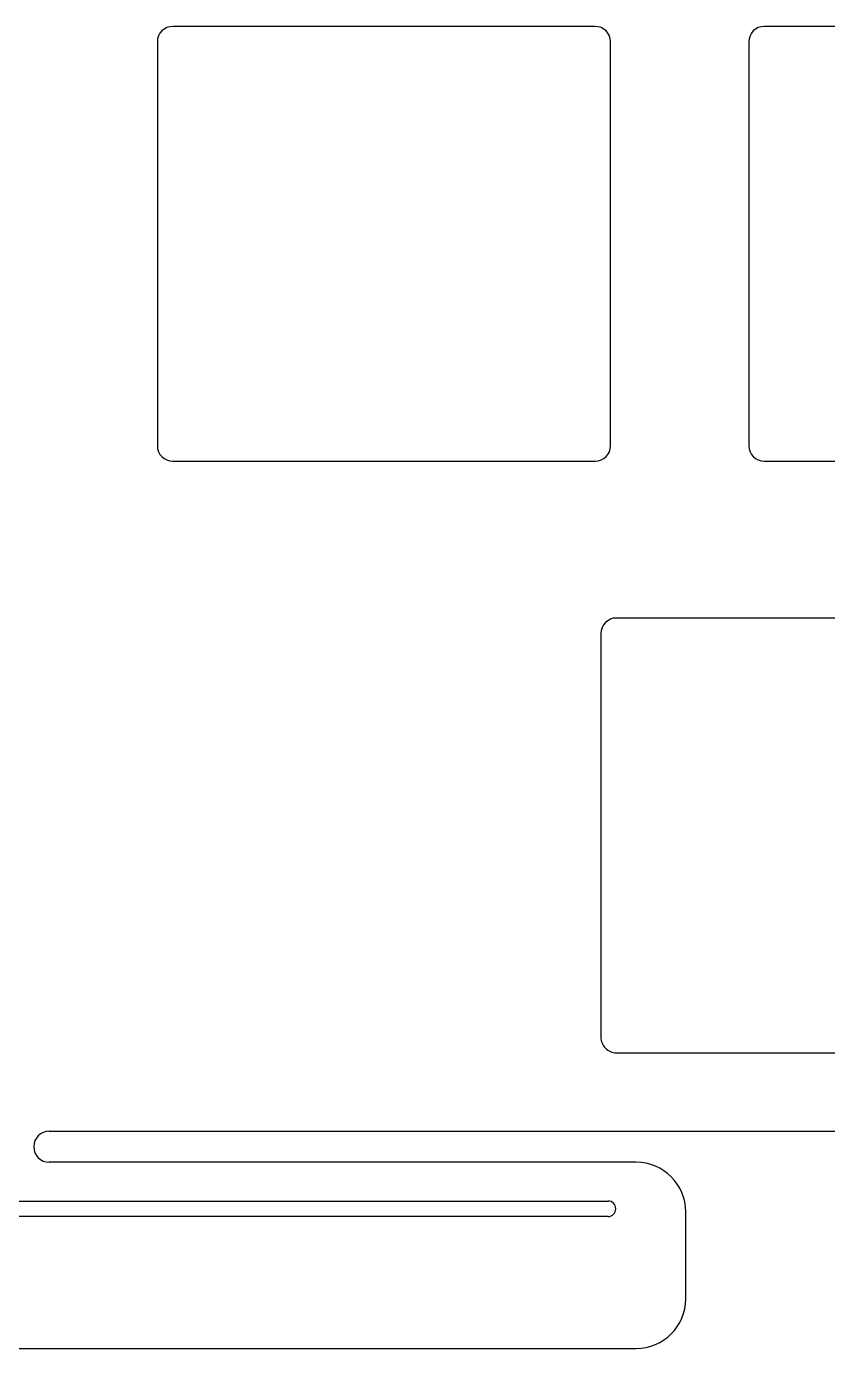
# Model space of a CAD drawing. Header units: millimetres. Extents: x -10 to 276, y -93 to 17.
# Drawn here: x 107.55 to 133.35, y -92.73 to -50.15 of the extents above; entities that cross this region are included whole.
import ezdxf

# ---------------------------------------------------------------- set-up
doc = ezdxf.new("R2010")
doc.units = ezdxf.units.MM
doc.layers.add('BLACK', color=7, linetype='CONTINUOUS')
doc.layers.add('Edge.Cuts', color=53, linetype='CONTINUOUS')

msp = doc.modelspace()

# ---------------------------------------------------------------- linework, layer by layer
at = {"layer": 'BLACK', "linetype": 'Continuous'}
for p, q in [((125.8625, -50.15), (112.2625, -50.15)), ((144.9125, -50.15), (131.3125, -50.15)), ((111.7625, -50.65), (111.7625, -63.65)), ((126.3625, -63.65), (126.3625, -50.65)), ((130.8125, -50.65), (130.8125, -63.65)), ((112.2625, -64.15), (125.8625, -64.15)), ((131.3125, -64.15), (144.9125, -64.15)), ((108.2799, -85.725), (158.4201, -85.725)), ((127.1799, -86.725), (108.2799, -86.725)), ((81.2799, -87.975), (126.2799, -87.975)), ((126.2799, -88.475), (81.2799, -88.475)), ((128.779918, -91.125), (128.779918, -88.325)), ((80.3799, -92.725), (127.187489, -92.725))]:
    msp.add_line(p, q, dxfattribs=at)
at = {"layer": 'BLACK'}
for centre, radius, start, end in [((112.2625, -50.65), 0.5, 90, 180), ((125.8625, -50.65), 0.5, 0, 90), ((131.3125, -50.65), 0.5, 90, 180), ((112.2625, -63.65), 0.5, 180, 270), ((125.8625, -63.65), 0.5, 270, 0), ((131.3125, -63.65), 0.5, 180, 270), ((108.2799, -86.225), 0.5, 90, 270), ((127.1799, -88.325), 1.6, 0, 90), ((126.2799, -88.225), 0.25, 270, 90), ((127.1799, -91.125), 1.600018, 270.271759, 0)]:
    msp.add_arc(centre, radius, start, end, dxfattribs=at)
at = {"layer": 'Edge.Cuts', "linetype": 'CONTINUOUS'}
for p, q in [((140.15, -69.2), (126.55, -69.2)), ((126.05, -69.7), (126.05, -82.7)), ((126.55, -83.2), (140.15, -83.2))]:
    msp.add_line(p, q, dxfattribs=at)
at = {"layer": 'Edge.Cuts'}
for centre, radius, start, end in [((126.550022, -69.700041), 0.500022, 90.0025208, 179.9953019), ((126.550022, -82.700041), 0.499959, -180.0046981, -90.0025212)]:
    msp.add_arc(centre, radius, start, end, dxfattribs=at)

doc.saveas('drawing.dxf')
